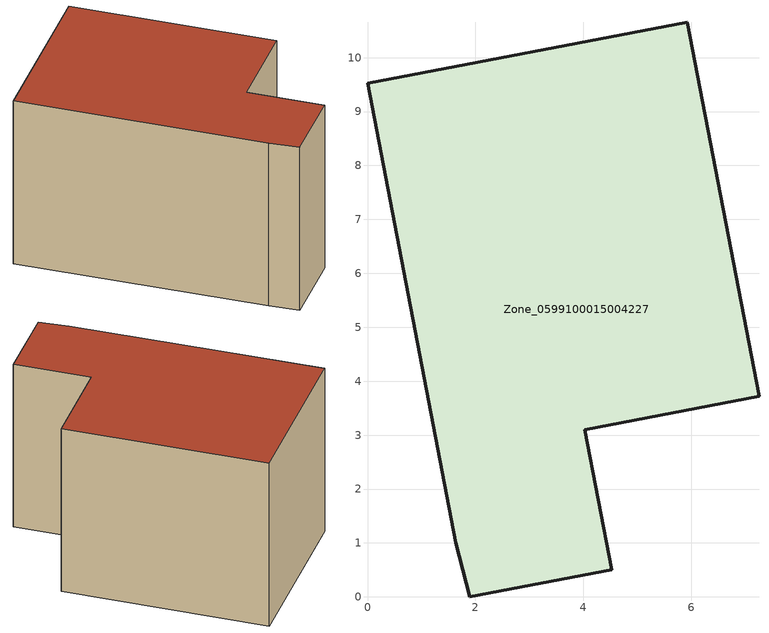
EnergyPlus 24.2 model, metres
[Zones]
Zone_0599100015004227
 floor ground (C_G): 1.9,0 1.64,1 0,9.52 5.93,10.66 7.26,3.72 4.03,3.1 4.53,0.5 z1.11
 wall outside (C_F): 1.64,1 1.9,0 4.53,0.5 4.03,3.1 7.26,3.72 5.93,10.66 0,9.52 1.64,1 z1.11:7.35
 roof outside (C_R): 4.53,0.5 4.03,3.1 7.26,3.72 5.93,10.66 0,9.52 1.64,1 1.9,0 z7.35
[BUILDING]
Pand.0599100015004227: North Axis=0; Terrain=City; Loads Convergence Tolerance Value=0.04; Temperature Convergence Tolerance Value=0.4; Solar Distribution=FullExterior; Maximum Number of Warmup Days=25; Minimum Number of Warmup Days=1
[Site:Location]
Rotterdam.The.Hague.AP_ZH_NLD Design_Conditions: Latitude=51.96; Longitude=4.45; Time Zone=1; Elevation=-4.5
[SITE:GROUNDTEMPERATURE:BUILDINGSURFACE]
18, 18, 18, 18, 18, 18, 18, 18, 18, 18, 18, 18
[MATERIAL] Thermal Absorptance=0.9; Solar Absorptance=0.7; Visible Absorptance=0.7
Name | Roughness | Thickness | Conductivity | Density | Specific Heat
G.TI.1946-1964 | MediumSmooth | 0.15 | 1 | 540 | 1210
F.TI.1946-1964 | Rough | 0.3 | 0.857143 | 1920 | 840
R.TI.1946-1964 | MediumRough | 0.2 | 0.277778 | 1500 | 1000
[CONSTRUCTION]
C_G: G.TI.1946-1964
C_F: F.TI.1946-1964
C_R: R.TI.1946-1964
[ZONE]
Zone_0599100015004227: Type=1; Multiplier=1; Ceiling Height=Autocalculate; Volume=Autocalculate; Floor Area=autocalculate; Part of Total Floor Area=Yes
[ZONEINFILTRATION:DESIGNFLOWRATE]
Infil_Zone_0599100015004227: Zone or ZoneList or Space or SpaceList=Zone_0599100015004227; Schedule=AlwaysOn; Design Flow Rate Calculation Method=Flow/Area; Flow Rate per Floor Area=0.003; Constant Term Coefficient=1; Temperature Term Coefficient=0; Velocity Term Coefficient=0; Velocity Squared Term Coefficient=0
[HVACTEMPLATE:ZONE:IDEALLOADSAIRSYSTEM]
Zone_0599100015004227: Maximum Heating Supply Air Temperature=50; Minimum Cooling Supply Air Temperature=13; Maximum Heating Supply Air Humidity Ratio=0.0156; Minimum Cooling Supply Air Humidity Ratio=0.0077; Heating Limit=NoLimit; Cooling Limit=NoLimit; Dehumidification Control Type=ConstantSensibleHeatRatio; Cooling Sensible Heat Ratio=0.7; Dehumidification Setpoint=60; Humidification Control Type=None; Humidification Setpoint=30; Outdoor Air Method=None; Outdoor Air Flow Rate per Person=0.00944; Outdoor Air Flow Rate per Zone Floor Area=0; Outdoor Air Flow Rate per Zone=0; Demand Controlled Ventilation Type=None; Outdoor Air Economizer Type=NoEconomizer; Heat Recovery Type=None; Sensible Heat Recovery Effectiveness=0.7; Latent Heat Recovery Effectiveness=0.65
[ZONECONTROL:THERMOSTAT]
ThermostatControl_Zone_0599100015004227: Zone or ZoneList=Zone_0599100015004227; Control Type Schedule=DualSetpointControlType; Control 1=Thermostat_Zone_0599100015004227; Temperature Difference Between Cutout And Setpoint=0
[THERMOSTATSETPOINT:DUALSETPOINT]
Thermostat_Zone_0599100015004227: Heating Setpoint Temperature Schedule=HeatingSetpoint_Zone_0599100015004227; Cooling Setpoint Temperature Schedule=CoolingSetpoint_Zone_0599100015004227
[SCHEDULE:COMPACT]
HeatingSetpoint_Zone_0599100015004227: Through: 12/31, For: AllDays, Until: 24:00, 21
CoolingSetpoint_Zone_0599100015004227: Through: 12/31, For: AllDays, Until: 24:00, 24
DualSetpointControlType: Through: 12/31, For: AllDays, Until: 24:00, 4
AlwaysOn: Through: 12/31, For: AllDays, Until: 24:00, 1
